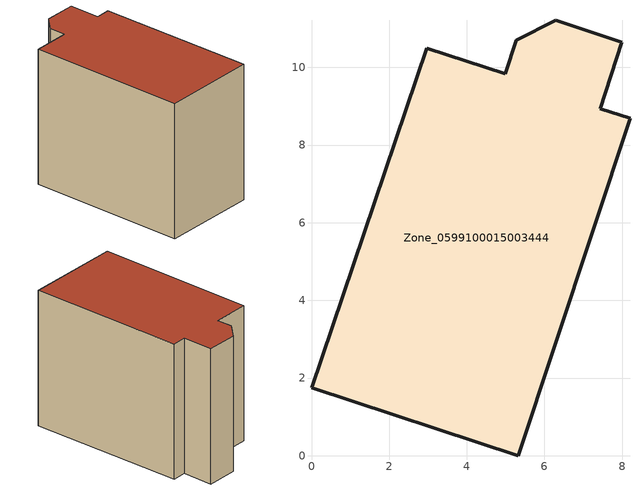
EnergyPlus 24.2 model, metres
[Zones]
Zone_0599100015003444
 floor ground (C_G): 5.28,10.7 6.29,11.21 8,10.65 7.43,8.94 8.2,8.69 5.32,0 0,1.75 2.97,10.5 4.99,9.83 z0.83
 wall outside (C_F): 7.43,8.94 8,10.65 6.29,11.21 5.28,10.7 4.99,9.83 2.97,10.5 0,1.75 5.32,0 8.2,8.69 7.43,8.94 z0.83:8.77
 roof outside (C_R): 5.32,0 8.2,8.69 7.43,8.94 8,10.65 6.29,11.21 5.28,10.7 4.99,9.83 2.97,10.5 0,1.75 z8.77
[BUILDING]
Pand.0599100015003444: North Axis=0; Terrain=City; Loads Convergence Tolerance Value=0.04; Temperature Convergence Tolerance Value=0.4; Solar Distribution=FullExterior; Maximum Number of Warmup Days=25; Minimum Number of Warmup Days=1
[Site:Location]
Rotterdam.The.Hague.AP_ZH_NLD Design_Conditions: Latitude=51.96; Longitude=4.45; Time Zone=1; Elevation=-4.5
[SITE:GROUNDTEMPERATURE:BUILDINGSURFACE]
18, 18, 18, 18, 18, 18, 18, 18, 18, 18, 18, 18
[MATERIAL] Thermal Absorptance=0.9; Solar Absorptance=0.7; Visible Absorptance=0.7
Name | Roughness | Thickness | Conductivity | Density | Specific Heat
G.TI.1965-1974 | MediumSmooth | 0.15 | 0.882353 | 540 | 1210
F.TI.1965-1974 | Rough | 0.3 | 0.697674 | 1920 | 840
R.TI.1965-1974 | MediumRough | 0.2 | 0.232558 | 1500 | 1000
[CONSTRUCTION]
C_G: G.TI.1965-1974
C_F: F.TI.1965-1974
C_R: R.TI.1965-1974
[ZONE]
Zone_0599100015003444: Type=1; Multiplier=1; Ceiling Height=Autocalculate; Volume=Autocalculate; Floor Area=autocalculate; Part of Total Floor Area=Yes
[ZONEINFILTRATION:DESIGNFLOWRATE]
Infil_Zone_0599100015003444: Zone or ZoneList or Space or SpaceList=Zone_0599100015003444; Schedule=AlwaysOn; Design Flow Rate Calculation Method=Flow/Area; Flow Rate per Floor Area=0.003; Constant Term Coefficient=1; Temperature Term Coefficient=0; Velocity Term Coefficient=0; Velocity Squared Term Coefficient=0
[HVACTEMPLATE:ZONE:IDEALLOADSAIRSYSTEM]
Zone_0599100015003444: Maximum Heating Supply Air Temperature=50; Minimum Cooling Supply Air Temperature=13; Maximum Heating Supply Air Humidity Ratio=0.0156; Minimum Cooling Supply Air Humidity Ratio=0.0077; Heating Limit=NoLimit; Cooling Limit=NoLimit; Dehumidification Control Type=ConstantSensibleHeatRatio; Cooling Sensible Heat Ratio=0.7; Dehumidification Setpoint=60; Humidification Control Type=None; Humidification Setpoint=30; Outdoor Air Method=None; Outdoor Air Flow Rate per Person=0.00944; Outdoor Air Flow Rate per Zone Floor Area=0; Outdoor Air Flow Rate per Zone=0; Demand Controlled Ventilation Type=None; Outdoor Air Economizer Type=NoEconomizer; Heat Recovery Type=None; Sensible Heat Recovery Effectiveness=0.7; Latent Heat Recovery Effectiveness=0.65
[ZONECONTROL:THERMOSTAT]
ThermostatControl_Zone_0599100015003444: Zone or ZoneList=Zone_0599100015003444; Control Type Schedule=DualSetpointControlType; Control 1=Thermostat_Zone_0599100015003444; Temperature Difference Between Cutout And Setpoint=0
[THERMOSTATSETPOINT:DUALSETPOINT]
Thermostat_Zone_0599100015003444: Heating Setpoint Temperature Schedule=HeatingSetpoint_Zone_0599100015003444; Cooling Setpoint Temperature Schedule=CoolingSetpoint_Zone_0599100015003444
[SCHEDULE:COMPACT]
HeatingSetpoint_Zone_0599100015003444: Through: 12/31, For: AllDays, Until: 24:00, 21
CoolingSetpoint_Zone_0599100015003444: Through: 12/31, For: AllDays, Until: 24:00, 24
DualSetpointControlType: Through: 12/31, For: AllDays, Until: 24:00, 4
AlwaysOn: Through: 12/31, For: AllDays, Until: 24:00, 1
